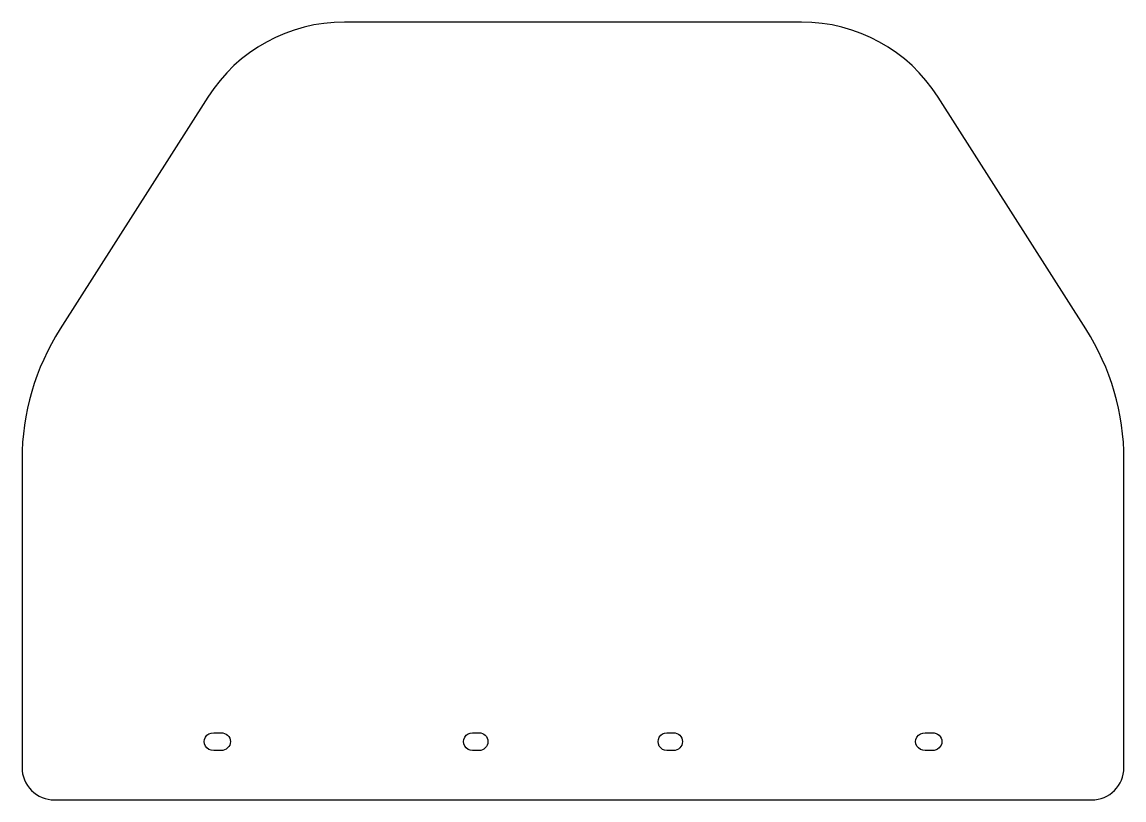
# Model space of a CAD drawing. Header units: millimetres. Extents: x 0 to 340, y 0 to 240.
import ezdxf

# ---------------------------------------------------------------- set-up
doc = ezdxf.new("R2010")
doc.units = ezdxf.units.MM
doc.header["$MEASUREMENT"] = 0
doc.layers.add('Layer 1', color=18, linetype='Continuous', true_color=0x000000)

msp = doc.modelspace()

# ---------------------------------------------------------------- linework, layer by layer
at = {"layer": 'Layer 1'}
for p, q in [((240.49, 240), (99.51, 240)), ((57.34, 216.86), (11.75, 145.3)), ((328.25, 145.3), (282.66, 216.86)), ((0, 105), (0, 10)), ((340, 10), (340, 105)), ((59.15, 20.75), (61.32, 20.75)), ((139, 20.75), (141, 20.75)), ((199, 20.75), (201, 20.75)), ((278.68, 20.75), (280.85, 20.75)), ((61.32, 15.25), (59.15, 15.25)), ((141, 15.25), (139, 15.25)), ((201, 15.25), (199, 15.25)), ((280.85, 15.25), (278.68, 15.25)), ((10, 0), (330, 0))]:
    msp.add_line(p, q, dxfattribs=at)
for points in [[(99.51, 240), (82.42, 240), (66.52, 231.28), (57.34, 216.86)], [(282.66, 216.86), (273.48, 231.28), (257.58, 240), (240.49, 240)], [(11.75, 145.3), (4.07, 133.26), (0, 119.28), (0, 105)], [(340, 105), (340, 119.28), (335.93, 133.26), (328.25, 145.3)], [(56.57, 19.37), (57.11, 20.23), (58.09, 20.75), (59.15, 20.75)], [(61.32, 20.75), (62.97, 20.75), (64.3, 19.52), (64.3, 18)], [(136.62, 19.37), (137.11, 20.23), (138.02, 20.75), (139, 20.75)], [(141, 20.75), (142.52, 20.75), (143.75, 19.52), (143.75, 18)], [(196.62, 19.37), (197.11, 20.23), (198.02, 20.75), (199, 20.75)], [(201, 20.75), (202.52, 20.75), (203.75, 19.52), (203.75, 18)], [(276.1, 19.37), (276.63, 20.23), (277.61, 20.75), (278.68, 20.75)], [(280.85, 20.75), (282.49, 20.75), (283.83, 19.52), (283.83, 18)], [(56.57, 16.62), (56.04, 17.48), (56.04, 18.52), (56.57, 19.37)], [(64.3, 18), (64.3, 16.48), (62.97, 15.25), (61.32, 15.25)], [(136.62, 16.62), (136.13, 17.48), (136.13, 18.52), (136.62, 19.37)], [(143.75, 18), (143.75, 16.48), (142.52, 15.25), (141, 15.25)], [(196.62, 16.62), (196.13, 17.48), (196.13, 18.52), (196.62, 19.37)], [(203.75, 18), (203.75, 16.48), (202.52, 15.25), (201, 15.25)], [(276.1, 16.62), (275.56, 17.48), (275.56, 18.52), (276.1, 19.37)], [(283.83, 18), (283.83, 16.48), (282.49, 15.25), (280.85, 15.25)], [(59.15, 15.25), (58.09, 15.25), (57.11, 15.77), (56.57, 16.62)], [(139, 15.25), (138.02, 15.25), (137.11, 15.77), (136.62, 16.62)], [(199, 15.25), (198.02, 15.25), (197.11, 15.77), (196.62, 16.62)], [(278.68, 15.25), (277.61, 15.25), (276.63, 15.77), (276.1, 16.62)], [(0, 10), (0, 7.35), (1.05, 4.8), (2.93, 2.93)], [(330, 0), (335.52, 0), (340, 4.48), (340, 10)], [(2.93, 2.93), (4.8, 1.05), (7.35, 0), (10, 0)]]:
    msp.add_open_spline(points, degree=3, dxfattribs=at)

doc.saveas('drawing.dxf')
